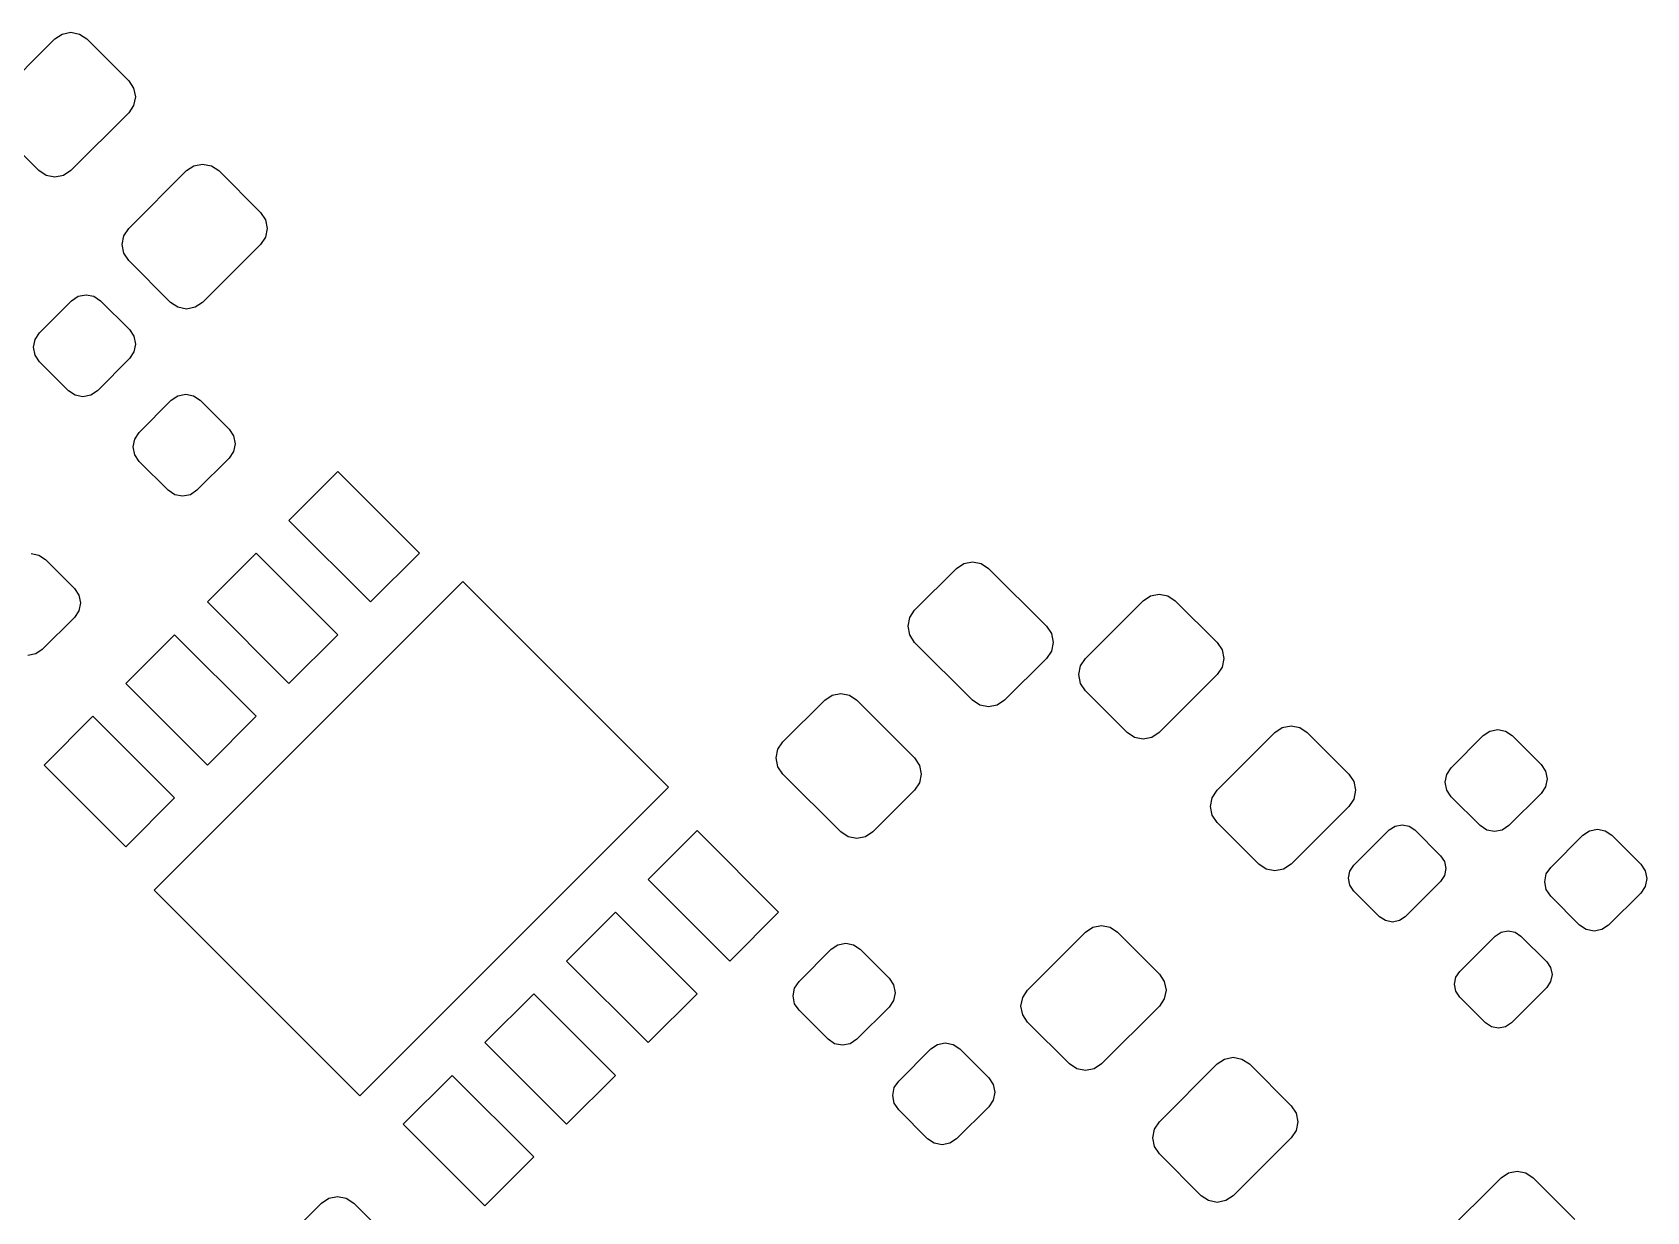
# Model space of a CAD drawing. Extents: x 4.77 to 7.6, y -5.17 to -1.85.
# Drawn here: x 5.512 to 6.211, y -2.588 to -2.077 of the extents above; entities that cross this region are included whole.
import ezdxf

# ---------------------------------------------------------------- set-up
doc = ezdxf.new("R2010")
doc.units = 0
doc.header["$MEASUREMENT"] = 0
doc.layers.add('BLACK', color=7, linetype='CONTINUOUS')

msp = doc.modelspace()

# ---------------------------------------------------------------- linework, layer by layer
at = {"layer": 'BLACK', "linetype": 'CONTINUOUS'}
for p, q in [((5.52476, -2.07738), (5.52852, -2.07663)), ((5.52852, -2.07663), (5.53229, -2.07738)), ((5.49651, -2.10456), (5.52156, -2.07951)), ((5.52156, -2.07951), (5.52476, -2.07738)), ((5.53229, -2.07738), (5.53548, -2.07951)), ((5.53548, -2.07951), (5.55358, -2.0976)), ((5.55358, -2.0976), (5.55571, -2.1008)), ((5.55571, -2.1008), (5.55646, -2.10456)), ((5.55646, -2.10456), (5.55571, -2.10833)), ((5.55358, -2.11152), (5.52852, -2.13658)), ((5.55571, -2.10833), (5.55358, -2.11152)), ((5.5146, -2.13658), (5.49651, -2.11848)), ((5.5178, -2.13871), (5.5146, -2.13658)), ((5.52156, -2.13946), (5.5178, -2.13871)), ((5.52533, -2.13871), (5.52156, -2.13946)), ((5.52852, -2.13658), (5.52533, -2.13871)), ((5.55358, -2.16163), (5.57863, -2.13658)), ((5.57863, -2.13658), (5.58183, -2.13445)), ((5.58183, -2.13445), (5.58559, -2.1337)), ((5.58559, -2.1337), (5.58936, -2.13445)), ((5.58936, -2.13445), (5.59255, -2.13658)), ((5.59255, -2.13658), (5.61065, -2.15467)), ((5.61065, -2.15467), (5.61278, -2.15787)), ((5.61278, -2.15787), (5.61353, -2.16163)), ((5.5507, -2.16859), (5.55145, -2.16483)), ((5.55145, -2.16483), (5.55358, -2.16163)), ((5.61278, -2.1654), (5.61065, -2.16859)), ((5.61353, -2.16163), (5.61278, -2.1654)), ((5.55145, -2.17236), (5.5507, -2.16859)), ((5.55358, -2.17555), (5.55145, -2.17236)), ((5.61065, -2.16859), (5.58559, -2.19365)), ((5.57167, -2.19365), (5.55358, -2.17555)), ((5.51494, -2.20686), (5.52886, -2.19294)), ((5.52886, -2.19294), (5.53173, -2.19102)), ((5.53173, -2.19102), (5.53512, -2.19034)), ((5.53512, -2.19034), (5.53851, -2.19102)), ((5.53851, -2.19102), (5.54138, -2.19294)), ((5.54138, -2.19294), (5.55391, -2.20547)), ((5.57487, -2.19578), (5.57167, -2.19365)), ((5.58559, -2.19365), (5.5824, -2.19578)), ((5.57863, -2.19653), (5.57487, -2.19578)), ((5.5824, -2.19578), (5.57863, -2.19653)), ((5.51302, -2.20973), (5.51494, -2.20686)), ((5.55391, -2.20547), (5.55583, -2.20834)), ((5.55583, -2.20834), (5.55651, -2.21173)), ((5.51234, -2.21312), (5.51302, -2.20973)), ((5.51302, -2.21651), (5.51234, -2.21312)), ((5.51494, -2.21938), (5.51302, -2.21651)), ((5.55583, -2.21512), (5.55391, -2.21799)), ((5.55651, -2.21173), (5.55583, -2.21512)), ((5.52747, -2.23191), (5.51494, -2.21938)), ((5.55391, -2.21799), (5.53999, -2.23191)), ((5.53034, -2.23383), (5.52747, -2.23191)), ((5.53373, -2.23451), (5.53034, -2.23383)), ((5.53712, -2.23383), (5.53373, -2.23451)), ((5.53999, -2.23191), (5.53712, -2.23383)), ((5.55809, -2.25001), (5.57201, -2.23609)), ((5.57201, -2.23609), (5.57488, -2.23417)), ((5.57488, -2.23417), (5.57827, -2.23349)), ((5.57827, -2.23349), (5.58166, -2.23417)), ((5.58166, -2.23417), (5.58453, -2.23609)), ((5.58453, -2.23609), (5.59706, -2.24862)), ((5.55617, -2.25288), (5.55809, -2.25001)), ((5.59706, -2.24862), (5.59898, -2.25149)), ((5.59898, -2.25149), (5.59966, -2.25488)), ((5.55549, -2.25627), (5.55617, -2.25288)), ((5.55617, -2.25966), (5.55549, -2.25627)), ((5.59898, -2.25827), (5.59706, -2.26114)), ((5.59966, -2.25488), (5.59898, -2.25827)), ((5.55809, -2.26253), (5.55617, -2.25966)), ((5.57062, -2.27506), (5.55809, -2.26253)), ((5.59706, -2.26114), (5.58314, -2.27506)), ((5.62299, -2.28809), (5.64415, -2.26693)), ((5.64415, -2.26693), (5.67951, -2.30228)), ((5.57349, -2.27698), (5.57062, -2.27506)), ((5.57688, -2.27766), (5.57349, -2.27698)), ((5.58027, -2.27698), (5.57688, -2.27766)), ((5.58314, -2.27506), (5.58027, -2.27698)), ((5.65835, -2.32344), (5.62299, -2.28809)), ((5.51127, -2.30249), (5.51466, -2.30317)), ((5.51466, -2.30317), (5.51753, -2.30509)), ((5.51753, -2.30509), (5.53006, -2.31762)), ((5.58764, -2.32344), (5.6088, -2.30228)), ((5.6088, -2.30228), (5.64415, -2.33764)), ((5.67951, -2.30228), (5.65835, -2.32344)), ((5.9121, -2.30893), (5.91529, -2.3068)), ((5.91529, -2.3068), (5.91905, -2.30605)), ((5.91905, -2.30605), (5.92282, -2.3068)), ((5.92282, -2.3068), (5.92601, -2.30893)), ((5.894, -2.32703), (5.9121, -2.30893)), ((5.92601, -2.30893), (5.95107, -2.33399)), ((5.53006, -2.31762), (5.53198, -2.32049)), ((5.53198, -2.32049), (5.53266, -2.32388)), ((5.56464, -2.44827), (5.69827, -2.31464)), ((5.69827, -2.31464), (5.78736, -2.40373)), ((5.99299, -2.32293), (5.99618, -2.3208)), ((5.99618, -2.3208), (5.99995, -2.32005)), ((5.99995, -2.32005), (6.00371, -2.3208)), ((6.00371, -2.3208), (6.0069, -2.32293)), ((5.53198, -2.32727), (5.53006, -2.33014)), ((5.53266, -2.32388), (5.53198, -2.32727)), ((5.62299, -2.3588), (5.58764, -2.32344)), ((5.89187, -2.33022), (5.894, -2.32703)), ((5.96793, -2.34799), (5.99299, -2.32293)), ((6.0069, -2.32293), (6.025, -2.34103)), ((5.53006, -2.33014), (5.51614, -2.34406)), ((5.89112, -2.33399), (5.89187, -2.33022)), ((5.89187, -2.33775), (5.89112, -2.33399)), ((5.95107, -2.33399), (5.9532, -2.33718)), ((5.55228, -2.3588), (5.57344, -2.33764)), ((5.57344, -2.33764), (5.6088, -2.37299)), ((5.64415, -2.33764), (5.62299, -2.3588)), ((5.894, -2.34095), (5.89187, -2.33775)), ((5.91905, -2.366), (5.894, -2.34095)), ((5.9532, -2.33718), (5.95395, -2.34095)), ((5.95395, -2.34095), (5.9532, -2.34471)), ((6.025, -2.34103), (6.02713, -2.34422)), ((5.51327, -2.34598), (5.50988, -2.34666)), ((5.51614, -2.34406), (5.51327, -2.34598)), ((5.95107, -2.3479), (5.93297, -2.366)), ((5.9532, -2.34471), (5.95107, -2.3479)), ((5.9658, -2.35118), (5.96793, -2.34799)), ((6.02713, -2.34422), (6.02788, -2.34799)), ((6.02788, -2.34799), (6.02713, -2.35175)), ((5.96505, -2.35495), (5.9658, -2.35118)), ((5.9658, -2.35871), (5.96505, -2.35495)), ((6.025, -2.35495), (5.99995, -2.38)), ((6.02713, -2.35175), (6.025, -2.35495)), ((5.58764, -2.39415), (5.55228, -2.3588)), ((5.85822, -2.36387), (5.86199, -2.36312)), ((5.86199, -2.36312), (5.86575, -2.36387)), ((5.96793, -2.3619), (5.9658, -2.35871)), ((5.98603, -2.38), (5.96793, -2.3619)), ((5.83693, -2.3841), (5.85503, -2.366)), ((5.85503, -2.366), (5.85822, -2.36387)), ((5.86575, -2.36387), (5.86895, -2.366)), ((5.86895, -2.366), (5.894, -2.39105)), ((5.92225, -2.36813), (5.91905, -2.366)), ((5.92601, -2.36888), (5.92225, -2.36813)), ((5.92978, -2.36813), (5.92601, -2.36888)), ((5.93297, -2.366), (5.92978, -2.36813)), ((5.51693, -2.39415), (5.53809, -2.37299)), ((5.53809, -2.37299), (5.57344, -2.40835)), ((5.6088, -2.37299), (5.58764, -2.39415)), ((6.05325, -2.37787), (6.05701, -2.37712)), ((6.05701, -2.37712), (6.06078, -2.37787)), ((5.8348, -2.38729), (5.83693, -2.3841)), ((5.98922, -2.38213), (5.98603, -2.38)), ((5.99299, -2.38288), (5.98922, -2.38213)), ((5.99675, -2.38213), (5.99299, -2.38288)), ((5.99995, -2.38), (5.99675, -2.38213)), ((6.025, -2.40505), (6.05005, -2.38)), ((6.05005, -2.38), (6.05325, -2.37787)), ((6.06078, -2.37787), (6.06397, -2.38)), ((6.06397, -2.38), (6.08207, -2.3981)), ((6.12636, -2.39528), (6.14028, -2.38136)), ((6.14028, -2.38136), (6.14316, -2.37944)), ((6.14316, -2.37944), (6.14655, -2.37877)), ((6.14655, -2.37877), (6.14994, -2.37944)), ((6.14994, -2.37944), (6.15281, -2.38136)), ((6.15281, -2.38136), (6.16534, -2.39389)), ((5.83405, -2.39105), (5.8348, -2.38729)), ((5.8348, -2.39482), (5.83405, -2.39105)), ((5.894, -2.39105), (5.89613, -2.39425)), ((5.55228, -2.42951), (5.51693, -2.39415)), ((5.83693, -2.39801), (5.8348, -2.39482)), ((5.86199, -2.42307), (5.83693, -2.39801)), ((5.89613, -2.39425), (5.89688, -2.39801)), ((5.89688, -2.39801), (5.89613, -2.40178)), ((6.08207, -2.3981), (6.0842, -2.40129)), ((6.12377, -2.40155), (6.12444, -2.39816)), ((6.12444, -2.39816), (6.12636, -2.39528)), ((6.16534, -2.39389), (6.16726, -2.39676)), ((6.16726, -2.39676), (6.16793, -2.40015)), ((5.78736, -2.40373), (5.65373, -2.53736)), ((5.894, -2.40497), (5.8759, -2.42307)), ((5.89613, -2.40178), (5.894, -2.40497)), ((6.02287, -2.40825), (6.025, -2.40505)), ((6.0842, -2.40129), (6.08495, -2.40505)), ((6.08495, -2.40505), (6.0842, -2.40882)), ((6.12444, -2.40494), (6.12377, -2.40155)), ((6.12636, -2.40781), (6.12444, -2.40494)), ((6.16726, -2.40354), (6.16534, -2.40642)), ((6.16793, -2.40015), (6.16726, -2.40354)), ((5.57344, -2.40835), (5.55228, -2.42951)), ((6.02212, -2.41201), (6.02287, -2.40825)), ((6.02287, -2.41578), (6.02212, -2.41201)), ((6.08207, -2.41201), (6.05701, -2.43707)), ((6.0842, -2.40882), (6.08207, -2.41201)), ((6.13889, -2.42034), (6.12636, -2.40781)), ((6.16534, -2.40642), (6.15142, -2.42034)), ((6.025, -2.41897), (6.02287, -2.41578)), ((6.0431, -2.43707), (6.025, -2.41897)), ((5.77856, -2.44365), (5.79972, -2.42249)), ((5.79972, -2.42249), (5.83507, -2.45785)), ((5.86518, -2.4252), (5.86199, -2.42307)), ((5.86895, -2.42595), (5.86518, -2.4252)), ((5.87271, -2.4252), (5.86895, -2.42595)), ((5.8759, -2.42307), (5.87271, -2.4252)), ((6.08424, -2.43755), (6.09955, -2.42224)), ((6.09955, -2.42224), (6.10211, -2.42053)), ((6.10211, -2.42053), (6.10512, -2.41994)), ((6.10512, -2.41994), (6.10813, -2.42053)), ((6.10813, -2.42053), (6.11069, -2.42224)), ((6.11069, -2.42224), (6.12182, -2.43338)), ((6.14176, -2.42226), (6.13889, -2.42034)), ((6.14515, -2.42293), (6.14176, -2.42226)), ((6.14854, -2.42226), (6.14515, -2.42293)), ((6.15142, -2.42034), (6.14854, -2.42226)), ((6.16951, -2.43843), (6.18343, -2.42451)), ((6.18343, -2.42451), (6.18631, -2.42259)), ((6.18631, -2.42259), (6.1897, -2.42192)), ((6.1897, -2.42192), (6.19309, -2.42259)), ((6.19309, -2.42259), (6.19596, -2.42451)), ((6.19596, -2.42451), (6.20849, -2.43704)), ((6.12182, -2.43338), (6.12353, -2.43593)), ((6.04629, -2.4392), (6.0431, -2.43707)), ((6.05005, -2.43995), (6.04629, -2.4392)), ((6.05382, -2.4392), (6.05005, -2.43995)), ((6.05701, -2.43707), (6.05382, -2.4392)), ((6.08194, -2.44312), (6.08253, -2.44011)), ((6.08253, -2.44011), (6.08424, -2.43755)), ((6.12353, -2.43593), (6.12413, -2.43895)), ((6.12413, -2.43895), (6.12353, -2.44196)), ((6.16759, -2.44131), (6.16951, -2.43843)), ((6.20849, -2.43704), (6.21041, -2.43991)), ((6.21041, -2.43991), (6.21108, -2.4433)), ((5.81391, -2.47901), (5.77856, -2.44365)), ((6.08253, -2.44613), (6.08194, -2.44312)), ((6.08424, -2.44869), (6.08253, -2.44613)), ((6.12182, -2.44451), (6.10651, -2.45982)), ((6.12353, -2.44196), (6.12182, -2.44451)), ((6.16692, -2.4447), (6.16759, -2.44131)), ((6.16759, -2.44809), (6.16692, -2.4447)), ((6.21041, -2.44669), (6.20849, -2.44957)), ((6.21108, -2.4433), (6.21041, -2.44669)), ((5.65373, -2.53736), (5.56464, -2.44827)), ((6.09538, -2.45982), (6.08424, -2.44869)), ((6.16951, -2.45096), (6.16759, -2.44809)), ((6.18204, -2.46349), (6.16951, -2.45096)), ((6.20849, -2.44957), (6.19457, -2.46349)), ((5.7432, -2.47901), (5.76436, -2.45785)), ((5.76436, -2.45785), (5.79972, -2.4932)), ((5.83507, -2.45785), (5.81391, -2.47901)), ((6.09793, -2.46153), (6.09538, -2.45982)), ((6.10651, -2.45982), (6.10396, -2.46153)), ((5.94293, -2.49161), (5.96799, -2.46655)), ((5.96799, -2.46655), (5.97118, -2.46442)), ((5.97118, -2.46442), (5.97495, -2.46367)), ((5.97495, -2.46367), (5.97871, -2.46442)), ((5.97871, -2.46442), (5.9819, -2.46655)), ((5.9819, -2.46655), (6, -2.48465)), ((6.10095, -2.46213), (6.09793, -2.46153)), ((6.10396, -2.46153), (6.10095, -2.46213)), ((6.13018, -2.48349), (6.14549, -2.46818)), ((6.14549, -2.46818), (6.14804, -2.46647)), ((6.14804, -2.46647), (6.15105, -2.46587)), ((6.15105, -2.46587), (6.15407, -2.46647)), ((6.15407, -2.46647), (6.15662, -2.46818)), ((6.15662, -2.46818), (6.16776, -2.47931)), ((6.18491, -2.46541), (6.18204, -2.46349)), ((6.1883, -2.46608), (6.18491, -2.46541)), ((6.19169, -2.46541), (6.1883, -2.46608)), ((6.19457, -2.46349), (6.19169, -2.46541)), ((5.84394, -2.48786), (5.85786, -2.47394)), ((5.85786, -2.47394), (5.86073, -2.47202)), ((5.86073, -2.47202), (5.86412, -2.47134)), ((5.86412, -2.47134), (5.86751, -2.47202)), ((5.86751, -2.47202), (5.87038, -2.47394)), ((5.87038, -2.47394), (5.88291, -2.48647)), ((5.77856, -2.51436), (5.7432, -2.47901)), ((6.16776, -2.47931), (6.16947, -2.48187)), ((6.16947, -2.48187), (6.17006, -2.48488)), ((5.84202, -2.49073), (5.84394, -2.48786)), ((5.88291, -2.48647), (5.88483, -2.48934)), ((5.88483, -2.48934), (5.88551, -2.49273)), ((6, -2.48465), (6.00213, -2.48784)), ((6.00213, -2.48784), (6.00288, -2.49161)), ((6.12787, -2.48905), (6.12847, -2.48604)), ((6.12847, -2.49207), (6.12787, -2.48905)), ((6.12847, -2.48604), (6.13018, -2.48349)), ((6.16947, -2.48789), (6.16776, -2.49045)), ((6.17006, -2.48488), (6.16947, -2.48789)), ((5.70785, -2.51436), (5.72901, -2.4932)), ((5.72901, -2.4932), (5.76436, -2.52856)), ((5.79972, -2.4932), (5.77856, -2.51436)), ((5.84134, -2.49412), (5.84202, -2.49073)), ((5.84202, -2.49751), (5.84134, -2.49412)), ((5.88483, -2.49612), (5.88291, -2.49899)), ((5.88551, -2.49273), (5.88483, -2.49612)), ((5.94005, -2.49857), (5.9408, -2.4948)), ((5.9408, -2.4948), (5.94293, -2.49161)), ((6.00213, -2.49537), (6, -2.49857)), ((6.00288, -2.49161), (6.00213, -2.49537)), ((6.13018, -2.49462), (6.12847, -2.49207)), ((6.14131, -2.50576), (6.13018, -2.49462)), ((6.16776, -2.49045), (6.15245, -2.50576)), ((5.84394, -2.50038), (5.84202, -2.49751)), ((5.85647, -2.51291), (5.84394, -2.50038)), ((5.88291, -2.49899), (5.86899, -2.51291)), ((5.9408, -2.50233), (5.94005, -2.49857)), ((5.94293, -2.50553), (5.9408, -2.50233)), ((6, -2.49857), (5.97495, -2.52362)), ((5.96103, -2.52362), (5.94293, -2.50553)), ((6.14387, -2.50747), (6.14131, -2.50576)), ((6.14688, -2.50806), (6.14387, -2.50747)), ((6.14989, -2.50747), (6.14688, -2.50806)), ((6.15245, -2.50576), (6.14989, -2.50747)), ((5.7432, -2.54972), (5.70785, -2.51436)), ((5.85934, -2.51483), (5.85647, -2.51291)), ((5.86273, -2.51551), (5.85934, -2.51483)), ((5.86612, -2.51483), (5.86273, -2.51551)), ((5.86899, -2.51291), (5.86612, -2.51483)), ((5.88709, -2.53101), (5.90101, -2.51709)), ((5.90101, -2.51709), (5.90388, -2.51517)), ((5.90388, -2.51517), (5.90727, -2.51449)), ((5.90727, -2.51449), (5.91066, -2.51517)), ((5.91066, -2.51517), (5.91353, -2.51709)), ((5.91353, -2.51709), (5.92606, -2.52962)), ((5.96422, -2.52576), (5.96103, -2.52362)), ((5.97495, -2.52362), (5.97175, -2.52576)), ((6, -2.54868), (6.02505, -2.52362)), ((6.02505, -2.52362), (6.02825, -2.52149)), ((6.02825, -2.52149), (6.03201, -2.52074)), ((6.03201, -2.52074), (6.03578, -2.52149)), ((6.03578, -2.52149), (6.03897, -2.52362)), ((6.03897, -2.52362), (6.05707, -2.54172)), ((5.67249, -2.54972), (5.69365, -2.52856)), ((5.69365, -2.52856), (5.72901, -2.56391)), ((5.76436, -2.52856), (5.7432, -2.54972)), ((5.88517, -2.53388), (5.88709, -2.53101)), ((5.92606, -2.52962), (5.92798, -2.53249)), ((5.96799, -2.5265), (5.96422, -2.52576)), ((5.97175, -2.52576), (5.96799, -2.5265)), ((5.88449, -2.53727), (5.88517, -2.53388)), ((5.88517, -2.54066), (5.88449, -2.53727)), ((5.92798, -2.53249), (5.92866, -2.53588)), ((5.92866, -2.53588), (5.92798, -2.53927)), ((5.88709, -2.54353), (5.88517, -2.54066)), ((5.89962, -2.55606), (5.88709, -2.54353)), ((5.92606, -2.54214), (5.91214, -2.55606)), ((5.92798, -2.53927), (5.92606, -2.54214)), ((6.05707, -2.54172), (6.0592, -2.54491)), ((6.0592, -2.54491), (6.05995, -2.54868)), ((5.70785, -2.58507), (5.67249, -2.54972)), ((5.99712, -2.55564), (5.99787, -2.55187)), ((5.99787, -2.55187), (6, -2.54868)), ((6.05995, -2.54868), (6.0592, -2.55244)), ((5.90249, -2.55798), (5.89962, -2.55606)), ((5.90588, -2.55866), (5.90249, -2.55798)), ((5.90927, -2.55798), (5.90588, -2.55866)), ((5.91214, -2.55606), (5.90927, -2.55798)), ((5.99787, -2.5594), (5.99712, -2.55564)), ((6.05707, -2.55564), (6.03201, -2.58069)), ((6.0592, -2.55244), (6.05707, -2.55564)), ((5.72901, -2.56391), (5.70785, -2.58507)), ((6, -2.5626), (5.99787, -2.5594)), ((6.0181, -2.58069), (6, -2.5626)), ((6.12293, -2.59799), (6.14799, -2.57293)), ((6.14799, -2.57293), (6.15118, -2.5708)), ((6.15118, -2.5708), (6.15495, -2.57005)), ((6.15495, -2.57005), (6.15871, -2.5708)), ((6.15871, -2.5708), (6.1619, -2.57293)), ((6.1619, -2.57293), (6.18, -2.59103)), ((5.619, -2.60203), (5.6371, -2.58393)), ((5.6371, -2.58393), (5.64029, -2.5818)), ((5.64029, -2.5818), (5.64405, -2.58105)), ((5.64405, -2.58105), (5.64782, -2.5818)), ((5.64782, -2.5818), (5.65101, -2.58393)), ((5.65101, -2.58393), (5.67607, -2.60899)), ((6.02129, -2.58283), (6.0181, -2.58069)), ((6.02505, -2.58357), (6.02129, -2.58283)), ((6.02882, -2.58283), (6.02505, -2.58357)), ((6.03201, -2.58069), (6.02882, -2.58283))]:
    msp.add_line(p, q, dxfattribs=at)

doc.saveas('drawing.dxf')
